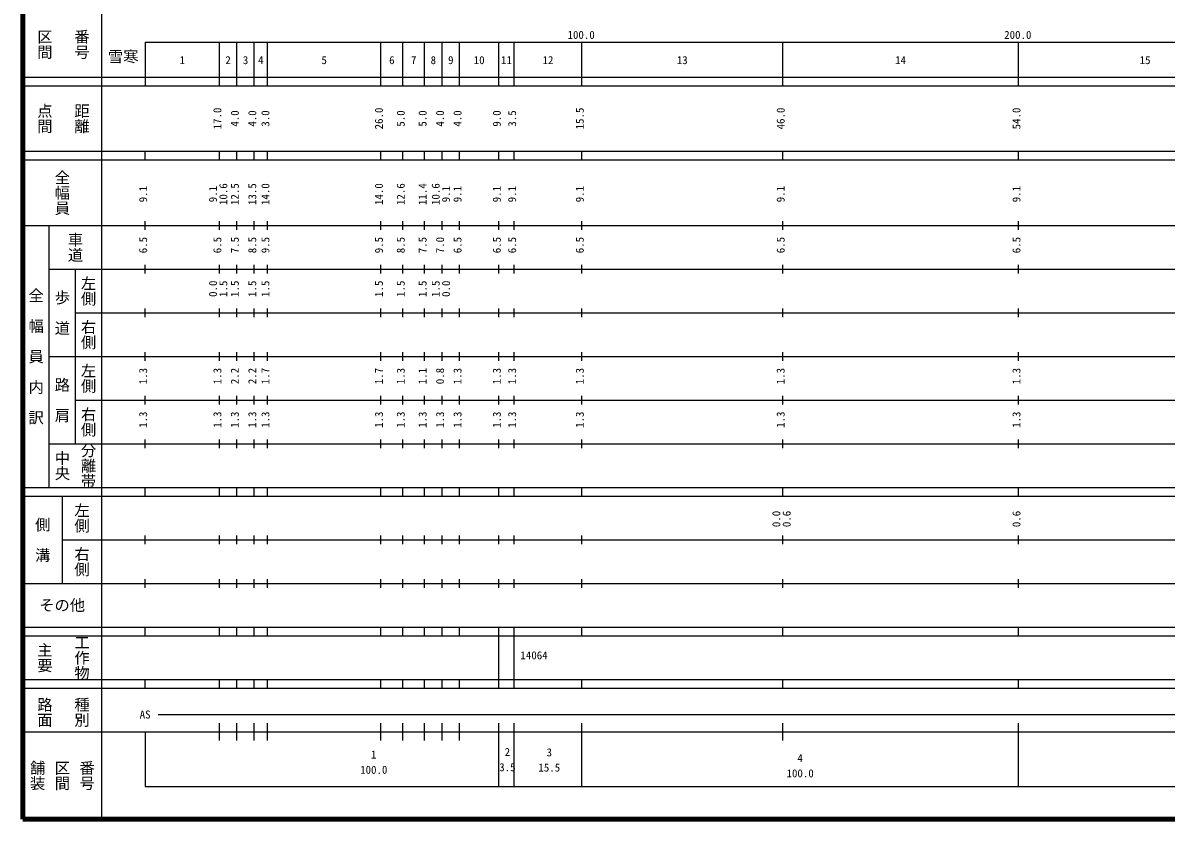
# Model space of a CAD drawing. Units: millimetres on the paper, enlarged 1000 times. Extents: x 40000 to 680000, y 20000 to 380000.
# Drawn here: x 40000 to 301816, y 20000 to 202409 of the extents above; entities that cross this region are included whole.
import ezdxf
from ezdxf.enums import TextEntityAlignment as Align

# ---------------------------------------------------------------- set-up
doc = ezdxf.new("R2010")
doc.units = ezdxf.units.MM
doc.header["$LTSCALE"] = 1000
doc.layers.add('M-TTL', color=2, linetype='Continuous', lineweight=140)
doc.layers.add('M-TTL-BAND', color=7, linetype='Continuous', lineweight=25)
doc.styles.add('@ＭＳ ゴシック', font='')
doc.styles.add('ＭＳ ゴシック', font='')
doc.styles.get('@ＭＳ ゴシック').set_extended_font_data('@MS Gothic')
doc.styles.get('ＭＳ ゴシック').set_extended_font_data('MS Gothic')

msp = doc.modelspace()

# ---------------------------------------------------------------- linework, layer by layer
at = {"layer": 'M-TTL'}
for p, q in [((40000, 380000), (40000, 20000)), ((40000, 20000), (680000, 20000))]:
    msp.add_line(p, q, dxfattribs=at)
at = {"layer": 'M-TTL-BAND'}
for p, q in [((58000, 370000), (58000, 20000)), ((68000, 198000), (579000, 198000)), ((68000, 198000), (68000, 188000)), ((85000, 188000), (85000, 198000)), ((89000, 188000), (89000, 198000)), ((93000, 188000), (93000, 198000)), ((96000, 188000), (96000, 198000)), ((122000, 188000), (122000, 198000)), ((127000, 188000), (127000, 198000)), ((132000, 188000), (132000, 198000)), ((136000, 188000), (136000, 198000)), ((140000, 188000), (140000, 198000)), ((149000, 188000), (149000, 198000)), ((152500, 188000), (152500, 198000)), ((168000, 188000), (168000, 198000)), ((214000, 188000), (214000, 198000)), ((268000, 188000), (268000, 198000)), ((40000, 190000), (579000, 190000)), ((40000, 188000), (579000, 188000)), ((40000, 173000), (579000, 173000)), ((68000, 171000), (68000, 173000)), ((85000, 171000), (85000, 173000)), ((89000, 171000), (89000, 173000)), ((93000, 171000), (93000, 173000)), ((96000, 171000), (96000, 173000)), ((122000, 171000), (122000, 173000)), ((127000, 171000), (127000, 173000)), ((132000, 171000), (132000, 173000)), ((136000, 171000), (136000, 173000)), ((140000, 171000), (140000, 173000)), ((149000, 171000), (149000, 173000)), ((152500, 171000), (152500, 173000)), ((168000, 171000), (168000, 173000)), ((214000, 171000), (214000, 173000)), ((268000, 171000), (268000, 173000)), ((40000, 171000), (579000, 171000)), ((40000, 156000), (579000, 156000)), ((46000, 96000), (46000, 156000)), ((68000, 155000), (68000, 157000)), ((85000, 155000), (85000, 157000)), ((89000, 155000), (89000, 157000)), ((93000, 155000), (93000, 157000)), ((96000, 155000), (96000, 157000)), ((122000, 155000), (122000, 157000)), ((127000, 155000), (127000, 157000)), ((132000, 155000), (132000, 157000)), ((136000, 155000), (136000, 157000)), ((140000, 155000), (140000, 157000)), ((149000, 155000), (149000, 157000)), ((152500, 155000), (152500, 157000)), ((168000, 155000), (168000, 157000)), ((214000, 155000), (214000, 157000)), ((268000, 155000), (268000, 157000)), ((68000, 145000), (68000, 147000)), ((85000, 145000), (85000, 147000)), ((89000, 145000), (89000, 147000)), ((93000, 145000), (93000, 147000)), ((96000, 145000), (96000, 147000)), ((122000, 145000), (122000, 147000)), ((127000, 145000), (127000, 147000)), ((132000, 145000), (132000, 147000)), ((136000, 145000), (136000, 147000)), ((140000, 145000), (140000, 147000)), ((149000, 145000), (149000, 147000)), ((152500, 145000), (152500, 147000)), ((168000, 145000), (168000, 147000)), ((214000, 145000), (214000, 147000)), ((268000, 145000), (268000, 147000)), ((46000, 146000), (579000, 146000)), ((52000, 146000), (52000, 106000)), ((68000, 135000), (68000, 137000)), ((85000, 135000), (85000, 137000)), ((89000, 135000), (89000, 137000)), ((93000, 135000), (93000, 137000)), ((96000, 135000), (96000, 137000)), ((122000, 135000), (122000, 137000)), ((127000, 135000), (127000, 137000)), ((132000, 135000), (132000, 137000)), ((136000, 135000), (136000, 137000)), ((140000, 135000), (140000, 137000)), ((149000, 135000), (149000, 137000)), ((152500, 135000), (152500, 137000)), ((168000, 135000), (168000, 137000)), ((214000, 135000), (214000, 137000)), ((268000, 135000), (268000, 137000)), ((52000, 136000), (579000, 136000)), ((46000, 126000), (579000, 126000)), ((68000, 125000), (68000, 127000)), ((85000, 125000), (85000, 127000)), ((89000, 125000), (89000, 127000)), ((93000, 125000), (93000, 127000)), ((96000, 125000), (96000, 127000)), ((122000, 125000), (122000, 127000)), ((127000, 125000), (127000, 127000)), ((132000, 125000), (132000, 127000)), ((136000, 125000), (136000, 127000)), ((140000, 125000), (140000, 127000)), ((149000, 125000), (149000, 127000)), ((152500, 125000), (152500, 127000)), ((168000, 125000), (168000, 127000)), ((214000, 125000), (214000, 127000)), ((268000, 125000), (268000, 127000)), ((52000, 116000), (579000, 116000)), ((68000, 115000), (68000, 117000)), ((85000, 115000), (85000, 117000)), ((89000, 115000), (89000, 117000)), ((93000, 115000), (93000, 117000)), ((96000, 115000), (96000, 117000)), ((122000, 115000), (122000, 117000)), ((127000, 115000), (127000, 117000)), ((132000, 115000), (132000, 117000)), ((136000, 115000), (136000, 117000)), ((140000, 115000), (140000, 117000)), ((149000, 115000), (149000, 117000)), ((152500, 115000), (152500, 117000)), ((168000, 115000), (168000, 117000)), ((214000, 115000), (214000, 117000)), ((268000, 115000), (268000, 117000)), ((46000, 106000), (579000, 106000)), ((68000, 105000), (68000, 107000)), ((85000, 105000), (85000, 107000)), ((89000, 105000), (89000, 107000)), ((93000, 105000), (93000, 107000)), ((96000, 105000), (96000, 107000)), ((122000, 105000), (122000, 107000)), ((127000, 105000), (127000, 107000)), ((132000, 105000), (132000, 107000)), ((136000, 105000), (136000, 107000)), ((140000, 105000), (140000, 107000)), ((149000, 105000), (149000, 107000)), ((152500, 105000), (152500, 107000)), ((168000, 105000), (168000, 107000)), ((214000, 105000), (214000, 107000)), ((268000, 105000), (268000, 107000)), ((40000, 96000), (579000, 96000)), ((68000, 94000), (68000, 96000)), ((85000, 94000), (85000, 96000)), ((89000, 94000), (89000, 96000)), ((93000, 94000), (93000, 96000)), ((96000, 94000), (96000, 96000)), ((122000, 94000), (122000, 96000)), ((127000, 94000), (127000, 96000)), ((132000, 94000), (132000, 96000)), ((136000, 94000), (136000, 96000)), ((140000, 94000), (140000, 96000)), ((149000, 94000), (149000, 96000)), ((152500, 94000), (152500, 96000)), ((168000, 94000), (168000, 96000)), ((214000, 94000), (214000, 96000)), ((268000, 94000), (268000, 96000)), ((40000, 94000), (579000, 94000)), ((49000, 94000), (49000, 74000)), ((49000, 84000), (579000, 84000)), ((68000, 83000), (68000, 85000)), ((85000, 83000), (85000, 85000)), ((89000, 83000), (89000, 85000)), ((93000, 83000), (93000, 85000)), ((96000, 83000), (96000, 85000)), ((122000, 83000), (122000, 85000)), ((127000, 83000), (127000, 85000)), ((132000, 83000), (132000, 85000)), ((136000, 83000), (136000, 85000)), ((140000, 83000), (140000, 85000)), ((149000, 83000), (149000, 85000)), ((152500, 83000), (152500, 85000)), ((168000, 83000), (168000, 85000)), ((214000, 83000), (214000, 85000)), ((268000, 83000), (268000, 85000)), ((40000, 74000), (579000, 74000)), ((68000, 73000), (68000, 75000)), ((85000, 73000), (85000, 75000)), ((89000, 73000), (89000, 75000)), ((93000, 73000), (93000, 75000)), ((96000, 73000), (96000, 75000)), ((122000, 73000), (122000, 75000)), ((127000, 73000), (127000, 75000)), ((132000, 73000), (132000, 75000)), ((136000, 73000), (136000, 75000)), ((140000, 73000), (140000, 75000)), ((149000, 73000), (149000, 75000)), ((152500, 73000), (152500, 75000)), ((168000, 73000), (168000, 75000)), ((214000, 73000), (214000, 75000)), ((268000, 73000), (268000, 75000)), ((40000, 64000), (579000, 64000)), ((68000, 62000), (68000, 64000)), ((85000, 62000), (85000, 64000)), ((89000, 62000), (89000, 64000)), ((93000, 62000), (93000, 64000)), ((96000, 62000), (96000, 64000)), ((122000, 62000), (122000, 64000)), ((127000, 62000), (127000, 64000)), ((132000, 62000), (132000, 64000)), ((136000, 62000), (136000, 64000)), ((140000, 62000), (140000, 64000)), ((149000, 62000), (149000, 64000)), ((152500, 62000), (152500, 64000)), ((168000, 62000), (168000, 64000)), ((214000, 62000), (214000, 64000)), ((268000, 62000), (268000, 64000)), ((40000, 62000), (579000, 62000)), ((149000, 52000), (149000, 62000)), ((152500, 52000), (152500, 62000)), ((40000, 52000), (579000, 52000)), ((40000, 50000), (579000, 50000)), ((68000, 50000), (68000, 52000)), ((85000, 50000), (85000, 52000)), ((89000, 50000), (89000, 52000)), ((93000, 50000), (93000, 52000)), ((96000, 50000), (96000, 52000)), ((122000, 50000), (122000, 52000)), ((127000, 50000), (127000, 52000)), ((132000, 50000), (132000, 52000)), ((136000, 50000), (136000, 52000)), ((140000, 50000), (140000, 52000)), ((149000, 50000), (149000, 52000)), ((152500, 50000), (152500, 52000)), ((168000, 50000), (168000, 52000)), ((214000, 50000), (214000, 52000)), ((268000, 50000), (268000, 52000)), ((71000, 44000), (565000, 44000)), ((85000, 38000), (85000, 42000)), ((89000, 38000), (89000, 42000)), ((93000, 38000), (93000, 42000)), ((96000, 38000), (96000, 42000)), ((122000, 38000), (122000, 42000)), ((127000, 38000), (127000, 42000)), ((132000, 38000), (132000, 42000)), ((136000, 38000), (136000, 42000)), ((140000, 38000), (140000, 42000)), ((149000, 27500), (149000, 42000)), ((152500, 27500), (152500, 42000)), ((168000, 27500), (168000, 42000)), ((214000, 38000), (214000, 42000)), ((268000, 27500), (268000, 42000)), ((40000, 40000), (579000, 40000)), ((68000, 40000), (68000, 27500)), ((68000, 27500), (579000, 27500))]:
    msp.add_line(p, q, dxfattribs=at)

# ---------------------------------------------------------------- texts
at = {"layer": 'M-TTL-BAND', "style": '@ＭＳ ゴシック'}
for s, p in [('区間', (45000, 197500)), ('番号', (53500, 197500)), ('点間', (45000, 180500)), ('距離', (53500, 180500)), ('全幅員', (49000, 163500)), ('車道', (52000, 151000)), ('左側', (55000, 141000)), ('全\u3000幅\u3000員\u3000内\u3000訳', (43000, 126000)), ('歩\u3000道', (49000, 136000)), ('右側', (55000, 131000)), ('左側', (55000, 121000)), ('路\u3000肩', (49000, 116000)), ('右側', (55000, 111000)), ('分離帯', (55000, 101000)), ('中央', (49000, 101000)), ('左側', (53500, 89000)), ('側\u3000溝', (44500, 84000)), ('右側', (53500, 79000)), ('主要', (45000, 57000)), ('工作物', (53500, 57000)), ('路面', (45000, 44500)), ('種別', (53500, 44500)), ('舗装', (43333, 30000)), ('区間', (49000, 30000)), ('番号', (54667, 30000))]:
    msp.add_text(s, height=2566, rotation=270, dxfattribs=at).set_placement(p, align=Align.MIDDLE_CENTER)
at = {"layer": 'M-TTL-BAND', "style": 'ＭＳ ゴシック'}
for s, p in [('100.0', (167844, 198195)), ('200.0', (267844, 198195)), ('1', (76500, 192405)), ('2', (87000, 192405)), ('3', (91000, 192405)), ('4', (94500, 192405)), ('5', (109000, 192405)), ('6', (124500, 192405)), ('7', (129500, 192405)), ('8', (134000, 192405)), ('9', (138000, 192405)), ('10', (144500, 192405)), ('11', (150750, 192405)), ('12', (160250, 192405)), ('13', (191000, 192405)), ('14', (241000, 192405)), ('15', (297000, 192405)), ('AS', (68000, 42500)), ('1', (120358, 33322)), ('2', (150962, 33923)), ('3', (160558, 33840)), ('4', (218000, 32523)), ('100.0', (120358, 29832)), ('3.5', (150962, 30433)), ('15.5', (160558, 30350)), ('100.0', (218000, 29033))]:
    msp.add_text(s, height=1833, dxfattribs=at).set_placement(p, align=Align.BOTTOM_CENTER)
for s, p in [('雪寒', (62985, 194681)), ('その他', (49000, 69000))]:
    msp.add_text(s, height=2566, dxfattribs=at).set_placement(p, align=Align.MIDDLE_CENTER)
for s, p in [('17.0', (86000, 180500)), ('4.0', (90000, 180500)), ('4.0', (94000, 180500)), ('3.0', (97000, 180500)), ('26.0', (123000, 180500)), ('5.0', (128000, 180500)), ('5.0', (133000, 180500)), ('4.0', (137000, 180500)), ('4.0', (141000, 180500)), ('9.0', (150000, 180500)), ('3.5', (153500, 180500)), ('15.5', (169000, 180500)), ('46.0', (215000, 180500)), ('54.0', (269000, 180500)), ('10.6', (87370, 163174)), ('12.5', (90000, 163174)), ('13.5', (94000, 163174)), ('14.0', (97000, 163174)), ('14.0', (123000, 163174)), ('12.6', (128000, 163174)), ('11.4', (133000, 163174)), ('10.6', (136000, 163174)), ('9.1', (69000, 163174)), ('9.1', (85000, 163174)), ('9.1', (138370, 163174)), ('9.1', (141000, 163174)), ('9.1', (150000, 163174)), ('9.1', (153500, 163174)), ('9.1', (169000, 163174)), ('9.1', (215000, 163174)), ('9.1', (269000, 163174)), ('6.5', (69000, 151500)), ('6.5', (86000, 151500)), ('7.5', (90000, 151500)), ('8.5', (94000, 151500)), ('9.5', (97000, 151500)), ('9.5', (123000, 151500)), ('8.5', (128000, 151500)), ('7.5', (133000, 151500)), ('7.0', (137000, 151500)), ('6.5', (141000, 151500)), ('6.5', (150000, 151500)), ('6.5', (153500, 151500)), ('6.5', (169000, 151500)), ('6.5', (215000, 151500)), ('6.5', (269000, 151500)), ('0.0', (85000, 141500)), ('1.5', (87370, 141500)), ('1.5', (90000, 141500)), ('1.5', (94000, 141500)), ('1.5', (97000, 141500)), ('1.5', (123000, 141500)), ('1.5', (128000, 141500)), ('1.5', (133000, 141500)), ('1.5', (136000, 141500)), ('0.0', (138370, 141500)), ('1.3', (69000, 121500)), ('1.3', (86000, 121500)), ('2.2', (90000, 121500)), ('2.2', (94000, 121500)), ('1.7', (97000, 121500)), ('1.7', (123000, 121500)), ('1.3', (128000, 121500)), ('1.1', (133000, 121500)), ('0.8', (137000, 121500)), ('1.3', (141000, 121500)), ('1.3', (150000, 121500)), ('1.3', (153500, 121500)), ('1.3', (169000, 121500)), ('1.3', (215000, 121500)), ('1.3', (269000, 121500)), ('1.3', (69000, 111500)), ('1.3', (86000, 111500)), ('1.3', (90000, 111500)), ('1.3', (94000, 111500)), ('1.3', (97000, 111500)), ('1.3', (123000, 111500)), ('1.3', (128000, 111500)), ('1.3', (133000, 111500)), ('1.3', (137000, 111500)), ('1.3', (141000, 111500)), ('1.3', (150000, 111500)), ('1.3', (153500, 111500)), ('1.3', (169000, 111500)), ('1.3', (215000, 111500)), ('1.3', (269000, 111500)), ('0.0', (214000, 88764)), ('0.6', (216370, 88764)), ('0.6', (269000, 88764))]:
    msp.add_text(s, height=1833, rotation=90, dxfattribs=at).set_placement(p, align=Align.BOTTOM_CENTER)
msp.add_text('14064', height=1833, dxfattribs=at).set_placement((153946, 56069), align=Align.BOTTOM_LEFT)

doc.saveas('drawing.dxf')
